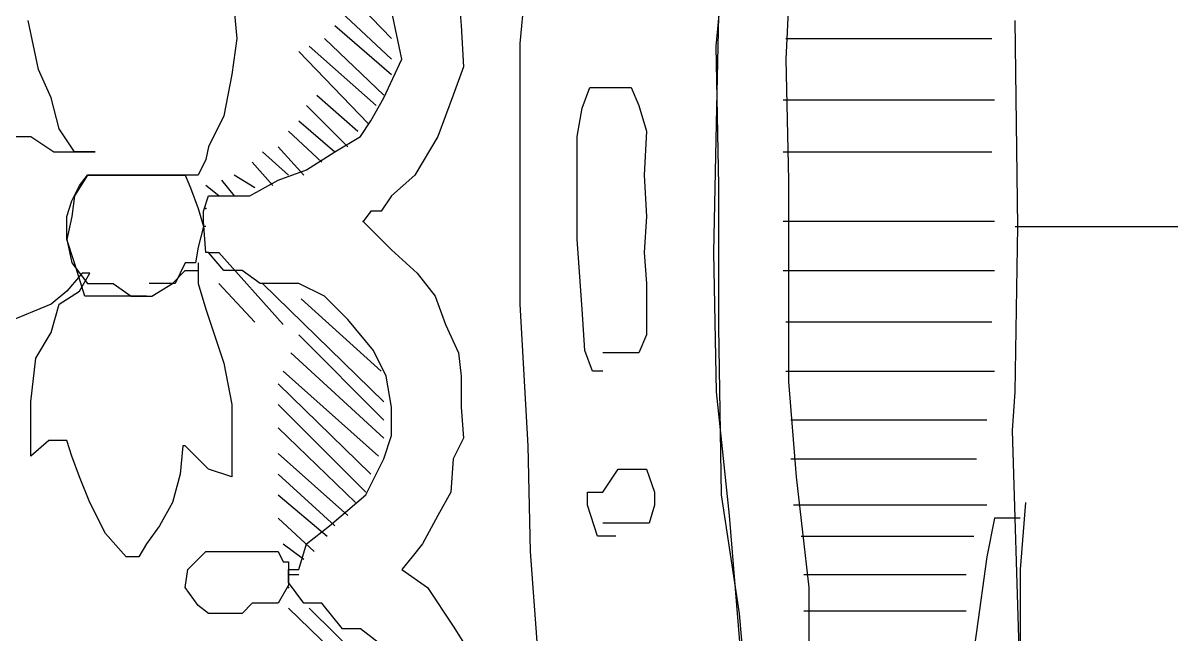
# Model space of a CAD drawing. Extents: x 730654 to 731244, y 4379381 to 4380408.
# Drawn here: x 730681.13 to 730685.585, y 4380240.6 to 4380242.97 of the extents above; entities that cross this region are included whole.
import ezdxf

# ---------------------------------------------------------------- set-up
doc = ezdxf.new("R2010")
doc.units = 0
doc.layers.get('0').update_dxf_attribs({"linetype": 'CONTINUOUS'})

msp = doc.modelspace()

# ---------------------------------------------------------------- linework, layer by layer
at = {"color": 0, "linetype": 'CONTINUOUS'}
for p, q in [((730683.82, 4380242.88), (730683.87, 4380243.41)), ((730683.82, 4380242.88), (730683.87, 4380243.41)), ((730683.06, 4380242.89), (730683.1, 4380243.33)), ((730683.06, 4380242.89), (730683.1, 4380243.33)), ((730684.11, 4380243.23), (730684.09, 4380242.83)), ((730684.11, 4380243.23), (730684.09, 4380242.83)), ((730682.27, 4380243.21), (730682.56, 4380242.91)), ((730682.27, 4380243.21), (730682.56, 4380242.91)), ((730682.56, 4380242.83), (730682.24, 4380243.13)), ((730682.56, 4380242.83), (730682.24, 4380243.13)), ((730682.82, 4380243.08), (730682.83, 4380242.96)), ((730682.82, 4380243.08), (730682.83, 4380242.96)), ((730683.83, 4380243.06), (730683.82, 4380242.58)), ((730683.83, 4380243.06), (730683.82, 4380242.58)), ((730681.95, 4380243.02), (730681.96, 4380242.91)), ((730681.95, 4380243.02), (730681.96, 4380242.91)), ((730682.6, 4380242.83), (730682.56, 4380243.02)), ((730682.6, 4380242.83), (730682.56, 4380243.02)), ((730681.19, 4380242.79), (730681.15, 4380242.98)), ((730681.19, 4380242.79), (730681.15, 4380242.98)), ((730684.99, 4380242.18), (730684.98, 4380242.98)), ((730684.99, 4380242.18), (730684.98, 4380242.98)), ((730682.34, 4380242.96), (730682.56, 4380242.77)), ((730682.34, 4380242.96), (730682.56, 4380242.77)), ((730682.83, 4380242.96), (730682.84, 4380242.8)), ((730682.83, 4380242.96), (730682.84, 4380242.8)), ((730681.96, 4380242.91), (730681.94, 4380242.77)), ((730681.96, 4380242.91), (730681.94, 4380242.77)), ((730682.24, 4380242.88), (730682.5, 4380242.65)), ((730682.24, 4380242.88), (730682.5, 4380242.65)), ((730682.53, 4380242.69), (730682.3, 4380242.91)), ((730682.53, 4380242.69), (730682.3, 4380242.91)), ((730683.06, 4380242.38), (730683.06, 4380242.89)), ((730683.06, 4380242.38), (730683.06, 4380242.89)), ((730683.83, 4380242.34), (730683.82, 4380242.88)), ((730683.83, 4380242.34), (730683.82, 4380242.88)), ((730684.09, 4380242.91), (730684.4, 4380242.91)), ((730684.09, 4380242.91), (730684.4, 4380242.91)), ((730684.4, 4380242.91), (730684.62, 4380242.91)), ((730684.4, 4380242.91), (730684.62, 4380242.91)), ((730684.62, 4380242.91), (730684.89, 4380242.91)), ((730684.62, 4380242.91), (730684.89, 4380242.91)), ((730682.47, 4380242.58), (730682.2, 4380242.86)), ((730682.47, 4380242.58), (730682.2, 4380242.86)), ((730682.53, 4380242.68), (730682.6, 4380242.83)), ((730682.53, 4380242.68), (730682.6, 4380242.83)), ((730684.09, 4380242.83), (730684.1, 4380242.36)), ((730684.09, 4380242.83), (730684.1, 4380242.36)), ((730681.24, 4380242.68), (730681.19, 4380242.79)), ((730681.24, 4380242.68), (730681.19, 4380242.79)), ((730682.84, 4380242.8), (730682.8, 4380242.69)), ((730682.84, 4380242.8), (730682.8, 4380242.69)), ((730681.94, 4380242.77), (730681.91, 4380242.61)), ((730681.94, 4380242.77), (730681.91, 4380242.61)), ((730683.3, 4380242.64), (730683.33, 4380242.72)), ((730683.3, 4380242.64), (730683.33, 4380242.72)), ((730683.33, 4380242.72), (730683.37, 4380242.72)), ((730683.33, 4380242.72), (730683.37, 4380242.72)), ((730683.37, 4380242.72), (730683.43, 4380242.72)), ((730683.37, 4380242.72), (730683.43, 4380242.72)), ((730683.43, 4380242.72), (730683.49, 4380242.72)), ((730683.43, 4380242.72), (730683.49, 4380242.72)), ((730683.49, 4380242.72), (730683.52, 4380242.65)), ((730683.49, 4380242.72), (730683.52, 4380242.65)), ((730681.27, 4380242.56), (730681.24, 4380242.68)), ((730681.27, 4380242.56), (730681.24, 4380242.68)), ((730682.39, 4380242.49), (730682.23, 4380242.65)), ((730682.39, 4380242.49), (730682.23, 4380242.65)), ((730682.27, 4380242.69), (730682.43, 4380242.55)), ((730682.27, 4380242.69), (730682.43, 4380242.55)), ((730682.48, 4380242.59), (730682.53, 4380242.68)), ((730682.48, 4380242.59), (730682.53, 4380242.68)), ((730682.8, 4380242.69), (730682.74, 4380242.53)), ((730682.8, 4380242.69), (730682.74, 4380242.53)), ((730683.52, 4380242.65), (730683.55, 4380242.55)), ((730683.52, 4380242.65), (730683.55, 4380242.55)), ((730684.28, 4380242.67), (730684.08, 4380242.67)), ((730684.28, 4380242.67), (730684.08, 4380242.67)), ((730684.61, 4380242.67), (730684.28, 4380242.67)), ((730684.61, 4380242.67), (730684.28, 4380242.67)), ((730684.9, 4380242.67), (730684.61, 4380242.67)), ((730684.9, 4380242.67), (730684.61, 4380242.67)), ((730681.91, 4380242.61), (730681.85, 4380242.49)), ((730681.91, 4380242.61), (730681.85, 4380242.49)), ((730683.28, 4380242.53), (730683.3, 4380242.64)), ((730683.28, 4380242.53), (730683.3, 4380242.64)), ((730682.2, 4380242.59), (730682.34, 4380242.47)), ((730682.2, 4380242.59), (730682.34, 4380242.47)), ((730682.44, 4380242.53), (730682.48, 4380242.59)), ((730682.44, 4380242.53), (730682.48, 4380242.59)), ((730683.82, 4380242.58), (730683.81, 4380242.08)), ((730683.82, 4380242.58), (730683.81, 4380242.08)), ((730680.95, 4380242.53), (730681.16, 4380242.53)), ((730680.95, 4380242.53), (730681.16, 4380242.53)), ((730681.16, 4380242.53), (730681.25, 4380242.47)), ((730681.16, 4380242.53), (730681.25, 4380242.47)), ((730681.33, 4380242.47), (730681.27, 4380242.56)), ((730681.33, 4380242.47), (730681.27, 4380242.56)), ((730682.29, 4380242.43), (730682.16, 4380242.55)), ((730682.29, 4380242.43), (730682.16, 4380242.55)), ((730682.34, 4380242.47), (730682.44, 4380242.53)), ((730682.34, 4380242.47), (730682.44, 4380242.53)), ((730682.74, 4380242.53), (730682.65, 4380242.38)), ((730682.74, 4380242.53), (730682.65, 4380242.38)), ((730683.28, 4380242.38), (730683.28, 4380242.53)), ((730683.28, 4380242.38), (730683.28, 4380242.53)), ((730683.55, 4380242.55), (730683.54, 4380242.38)), ((730683.55, 4380242.55), (730683.54, 4380242.38)), ((730681.85, 4380242.49), (730681.84, 4380242.44)), ((730681.85, 4380242.49), (730681.84, 4380242.44)), ((730682.12, 4380242.49), (730682.22, 4380242.38)), ((730682.12, 4380242.49), (730682.22, 4380242.38)), ((730681.25, 4380242.47), (730681.32, 4380242.47)), ((730681.25, 4380242.47), (730681.32, 4380242.47)), ((730681.32, 4380242.47), (730681.38, 4380242.47)), ((730681.32, 4380242.47), (730681.38, 4380242.47)), ((730681.4, 4380242.47), (730681.33, 4380242.47)), ((730681.4, 4380242.47), (730681.33, 4380242.47)), ((730681.38, 4380242.47), (730681.41, 4380242.47)), ((730681.38, 4380242.47), (730681.41, 4380242.47)), ((730681.41, 4380242.47), (730681.4, 4380242.47)), ((730681.41, 4380242.47), (730681.4, 4380242.47)), ((730681.84, 4380242.44), (730681.81, 4380242.38)), ((730681.84, 4380242.44), (730681.81, 4380242.38)), ((730682.02, 4380242.43), (730682.1, 4380242.34)), ((730682.02, 4380242.43), (730682.1, 4380242.34)), ((730682.16, 4380242.38), (730682.06, 4380242.47)), ((730682.16, 4380242.38), (730682.06, 4380242.47)), ((730682.23, 4380242.4), (730682.34, 4380242.47)), ((730682.23, 4380242.4), (730682.34, 4380242.47)), ((730684.08, 4380242.47), (730684.4, 4380242.47)), ((730684.08, 4380242.47), (730684.4, 4380242.47)), ((730684.4, 4380242.47), (730684.67, 4380242.47)), ((730684.4, 4380242.47), (730684.67, 4380242.47)), ((730684.67, 4380242.47), (730684.89, 4380242.47)), ((730684.67, 4380242.47), (730684.89, 4380242.47)), ((730682.12, 4380242.36), (730682.23, 4380242.4)), ((730682.12, 4380242.36), (730682.23, 4380242.4)), ((730681.32, 4380242.28), (730681.35, 4380242.34)), ((730681.32, 4380242.28), (730681.35, 4380242.34)), ((730681.38, 4380242.38), (730681.33, 4380242.3)), ((730681.38, 4380242.38), (730681.33, 4380242.3)), ((730681.35, 4380242.34), (730681.38, 4380242.38)), ((730681.35, 4380242.34), (730681.38, 4380242.38)), ((730681.47, 4380242.38), (730681.38, 4380242.38)), ((730681.38, 4380242.38), (730681.44, 4380242.38)), ((730681.47, 4380242.38), (730681.38, 4380242.38)), ((730681.38, 4380242.38), (730681.44, 4380242.38)), ((730681.44, 4380242.38), (730681.5, 4380242.38)), ((730681.44, 4380242.38), (730681.5, 4380242.38)), ((730681.56, 4380242.38), (730681.47, 4380242.38)), ((730681.56, 4380242.38), (730681.47, 4380242.38)), ((730681.5, 4380242.38), (730681.58, 4380242.38)), ((730681.5, 4380242.38), (730681.58, 4380242.38)), ((730681.64, 4380242.38), (730681.56, 4380242.38)), ((730681.64, 4380242.38), (730681.56, 4380242.38)), ((730681.58, 4380242.38), (730681.66, 4380242.38)), ((730681.58, 4380242.38), (730681.66, 4380242.38)), ((730681.75, 4380242.38), (730681.64, 4380242.38)), ((730681.75, 4380242.38), (730681.64, 4380242.38)), ((730681.66, 4380242.38), (730681.76, 4380242.38)), ((730681.66, 4380242.38), (730681.76, 4380242.38)), ((730681.81, 4380242.38), (730681.75, 4380242.38)), ((730681.81, 4380242.38), (730681.75, 4380242.38)), ((730681.76, 4380242.38), (730681.78, 4380242.33)), ((730681.76, 4380242.38), (730681.78, 4380242.33)), ((730681.89, 4380242.3), (730681.84, 4380242.34)), ((730681.89, 4380242.3), (730681.84, 4380242.34)), ((730681.9, 4380242.36), (730681.95, 4380242.3)), ((730681.9, 4380242.36), (730681.95, 4380242.3)), ((730682.03, 4380242.33), (730681.95, 4380242.38)), ((730682.03, 4380242.33), (730681.95, 4380242.38)), ((730682.01, 4380242.3), (730682.12, 4380242.36)), ((730682.01, 4380242.3), (730682.12, 4380242.36)), ((730682.65, 4380242.38), (730682.56, 4380242.3)), ((730682.65, 4380242.38), (730682.56, 4380242.3)), ((730683.06, 4380241.88), (730683.06, 4380242.38)), ((730683.06, 4380241.88), (730683.06, 4380242.38)), ((730683.28, 4380242.13), (730683.28, 4380242.38)), ((730683.28, 4380242.13), (730683.28, 4380242.38)), ((730683.54, 4380242.38), (730683.55, 4380242.22)), ((730683.54, 4380242.38), (730683.55, 4380242.22)), ((730683.83, 4380241.79), (730683.83, 4380242.34)), ((730683.83, 4380241.79), (730683.83, 4380242.34)), ((730684.1, 4380242.36), (730684.1, 4380241.9)), ((730684.1, 4380242.36), (730684.1, 4380241.9)), ((730681.33, 4380242.3), (730681.32, 4380242.22)), ((730681.33, 4380242.3), (730681.32, 4380242.22)), ((730681.78, 4380242.33), (730681.81, 4380242.25)), ((730681.78, 4380242.33), (730681.81, 4380242.25)), ((730681.83, 4380242.24), (730681.85, 4380242.3)), ((730681.83, 4380242.24), (730681.85, 4380242.3)), ((730681.85, 4380242.3), (730681.89, 4380242.3)), ((730681.85, 4380242.3), (730681.89, 4380242.3)), ((730681.89, 4380242.3), (730682.01, 4380242.3)), ((730681.89, 4380242.3), (730682.01, 4380242.3)), ((730682.56, 4380242.3), (730682.52, 4380242.24)), ((730682.56, 4380242.3), (730682.52, 4380242.24)), ((730681.3, 4380242.22), (730681.32, 4380242.28)), ((730681.3, 4380242.22), (730681.32, 4380242.28)), ((730681.81, 4380242.25), (730681.83, 4380242.18)), ((730681.81, 4380242.25), (730681.83, 4380242.18)), ((730681.32, 4380242.22), (730681.3, 4380242.13)), ((730681.3, 4380242.13), (730681.3, 4380242.22)), ((730681.32, 4380242.22), (730681.3, 4380242.13)), ((730681.3, 4380242.13), (730681.3, 4380242.22)), ((730681.83, 4380242.2), (730681.83, 4380242.24)), ((730681.83, 4380242.2), (730681.83, 4380242.24)), ((730682.48, 4380242.24), (730682.45, 4380242.2)), ((730682.48, 4380242.24), (730682.45, 4380242.2)), ((730682.52, 4380242.24), (730682.48, 4380242.24)), ((730682.52, 4380242.24), (730682.48, 4380242.24)), ((730683.55, 4380242.22), (730683.54, 4380242.08)), ((730683.55, 4380242.22), (730683.54, 4380242.08)), ((730681.83, 4380242.18), (730681.81, 4380242.1)), ((730681.83, 4380242.18), (730681.81, 4380242.1)), ((730681.84, 4380242.08), (730681.83, 4380242.2)), ((730681.84, 4380242.08), (730681.83, 4380242.2)), ((730681.84, 4380242.18), (730681.83, 4380242.18)), ((730681.84, 4380242.18), (730681.83, 4380242.18)), ((730682.45, 4380242.2), (730682.56, 4380242.09)), ((730682.45, 4380242.2), (730682.56, 4380242.09)), ((730684.28, 4380242.2), (730684.08, 4380242.2)), ((730684.28, 4380242.2), (730684.08, 4380242.2)), ((730684.61, 4380242.2), (730684.28, 4380242.2)), ((730684.61, 4380242.2), (730684.28, 4380242.2)), ((730684.9, 4380242.2), (730684.61, 4380242.2)), ((730684.9, 4380242.2), (730684.61, 4380242.2)), ((730684.98, 4380241.54), (730684.99, 4380242.18)), ((730684.98, 4380242.18), (730685.45, 4380242.18)), ((730684.98, 4380241.54), (730684.99, 4380242.18)), ((730684.98, 4380242.18), (730685.45, 4380242.18)), ((730685.45, 4380242.18), (730686.36, 4380242.18)), ((730685.45, 4380242.18), (730686.36, 4380242.18)), ((730681.3, 4380242.13), (730681.32, 4380242.04)), ((730681.33, 4380242.04), (730681.3, 4380242.13)), ((730681.3, 4380242.13), (730681.32, 4380242.04)), ((730681.33, 4380242.04), (730681.3, 4380242.13)), ((730683.3, 4380241.86), (730683.28, 4380242.13)), ((730683.3, 4380241.86), (730683.28, 4380242.13)), ((730681.81, 4380242.1), (730681.8, 4380242.04)), ((730681.81, 4380242.1), (730681.8, 4380242.04)), ((730681.85, 4380242.08), (730681.84, 4380242.08)), ((730681.85, 4380242.08), (730681.84, 4380242.08)), ((730681.91, 4380242.01), (730681.85, 4380242.08)), ((730681.85, 4380242.08), (730681.89, 4380242.08)), ((730681.91, 4380242.01), (730681.85, 4380242.08)), ((730681.85, 4380242.08), (730681.89, 4380242.08)), ((730681.89, 4380242.08), (730682.14, 4380241.8)), ((730681.89, 4380242.08), (730682.14, 4380241.8)), ((730682.56, 4380242.09), (730682.66, 4380242)), ((730682.56, 4380242.09), (730682.66, 4380242)), ((730683.54, 4380242.08), (730683.55, 4380241.96)), ((730683.54, 4380242.08), (730683.55, 4380241.96)), ((730683.81, 4380242.08), (730683.82, 4380241.54)), ((730683.81, 4380242.08), (730683.82, 4380241.54)), ((730681.32, 4380242.04), (730681.38, 4380241.96)), ((730681.32, 4380242.04), (730681.38, 4380241.96)), ((730681.37, 4380241.91), (730681.33, 4380242.04)), ((730681.37, 4380241.91), (730681.33, 4380242.04)), ((730681.76, 4380242.04), (730681.72, 4380241.96)), ((730681.76, 4380242.04), (730681.72, 4380241.96)), ((730681.8, 4380242.04), (730681.76, 4380242.04)), ((730681.8, 4380242.04), (730681.76, 4380242.04)), ((730681.81, 4380242.04), (730681.81, 4380241.96)), ((730681.81, 4380242.04), (730681.81, 4380241.96)), ((730681.36, 4380242), (730681.3, 4380241.93)), ((730681.36, 4380242), (730681.3, 4380241.93)), ((730681.35, 4380241.93), (730681.39, 4380242)), ((730681.35, 4380241.93), (730681.39, 4380242)), ((730681.39, 4380242), (730681.36, 4380242)), ((730681.39, 4380242), (730681.36, 4380242)), ((730681.71, 4380241.96), (730681.76, 4380242.01)), ((730681.71, 4380241.96), (730681.76, 4380242.01)), ((730681.76, 4380242.01), (730681.81, 4380242.01)), ((730681.76, 4380242.01), (730681.81, 4380242.01)), ((730681.98, 4380242.01), (730681.91, 4380242.01)), ((730681.98, 4380242.01), (730681.91, 4380242.01)), ((730682.05, 4380241.96), (730681.98, 4380242.01)), ((730682.05, 4380241.96), (730681.98, 4380242.01)), ((730682.66, 4380242), (730682.73, 4380241.91)), ((730682.66, 4380242), (730682.73, 4380241.91)), ((730684.08, 4380242.01), (730684.41, 4380242.01)), ((730684.08, 4380242.01), (730684.41, 4380242.01)), ((730684.41, 4380242.01), (730684.67, 4380242.01)), ((730684.41, 4380242.01), (730684.67, 4380242.01)), ((730684.67, 4380242.01), (730684.82, 4380242.01)), ((730684.67, 4380242.01), (730684.82, 4380242.01)), ((730684.82, 4380242.01), (730684.9, 4380242.01)), ((730684.82, 4380242.01), (730684.9, 4380242.01)), ((730681.38, 4380241.96), (730681.48, 4380241.96)), ((730681.38, 4380241.96), (730681.48, 4380241.96)), ((730681.48, 4380241.96), (730681.55, 4380241.91)), ((730681.48, 4380241.96), (730681.55, 4380241.91)), ((730681.67, 4380241.96), (730681.62, 4380241.96)), ((730681.67, 4380241.96), (730681.62, 4380241.96)), ((730681.63, 4380241.91), (730681.71, 4380241.96)), ((730681.63, 4380241.91), (730681.71, 4380241.96)), ((730681.72, 4380241.96), (730681.67, 4380241.96)), ((730681.72, 4380241.96), (730681.67, 4380241.96)), ((730681.81, 4380241.96), (730681.84, 4380241.86)), ((730681.81, 4380241.96), (730681.84, 4380241.86)), ((730682.03, 4380241.81), (730681.89, 4380241.96)), ((730682.03, 4380241.81), (730681.89, 4380241.96)), ((730682.2, 4380241.96), (730682.05, 4380241.96)), ((730682.2, 4380241.96), (730682.05, 4380241.96)), ((730682.53, 4380241.5), (730682.06, 4380241.96)), ((730682.53, 4380241.5), (730682.06, 4380241.96)), ((730682.3, 4380241.91), (730682.2, 4380241.96)), ((730682.3, 4380241.91), (730682.2, 4380241.96)), ((730683.55, 4380241.96), (730683.55, 4380241.86)), ((730683.55, 4380241.96), (730683.55, 4380241.86)), ((730681.3, 4380241.93), (730681.24, 4380241.88)), ((730681.3, 4380241.93), (730681.24, 4380241.88)), ((730681.27, 4380241.88), (730681.35, 4380241.93)), ((730681.27, 4380241.88), (730681.35, 4380241.93)), ((730681.42, 4380241.91), (730681.37, 4380241.91)), ((730681.42, 4380241.91), (730681.37, 4380241.91)), ((730681.47, 4380241.91), (730681.42, 4380241.91)), ((730681.47, 4380241.91), (730681.42, 4380241.91)), ((730681.53, 4380241.91), (730681.47, 4380241.91)), ((730681.53, 4380241.91), (730681.47, 4380241.91)), ((730681.61, 4380241.91), (730681.53, 4380241.91)), ((730681.61, 4380241.91), (730681.53, 4380241.91)), ((730681.55, 4380241.91), (730681.63, 4380241.91)), ((730681.55, 4380241.91), (730681.63, 4380241.91)), ((730682.21, 4380241.9), (730682.52, 4380241.62)), ((730682.21, 4380241.9), (730682.52, 4380241.62)), ((730682.39, 4380241.82), (730682.3, 4380241.91)), ((730682.39, 4380241.82), (730682.3, 4380241.91)), ((730682.73, 4380241.91), (730682.77, 4380241.8)), ((730682.73, 4380241.91), (730682.77, 4380241.8)), ((730684.1, 4380241.9), (730684.1, 4380241.58)), ((730684.1, 4380241.9), (730684.1, 4380241.58)), ((730681.24, 4380241.88), (730681.07, 4380241.81)), ((730681.24, 4380241.88), (730681.07, 4380241.81)), ((730681.24, 4380241.77), (730681.27, 4380241.88)), ((730681.24, 4380241.77), (730681.27, 4380241.88)), ((730681.84, 4380241.86), (730681.91, 4380241.65)), ((730681.84, 4380241.86), (730681.91, 4380241.65)), ((730683.09, 4380241.33), (730683.06, 4380241.88)), ((730683.09, 4380241.33), (730683.06, 4380241.88)), ((730683.31, 4380241.7), (730683.3, 4380241.86)), ((730683.31, 4380241.7), (730683.3, 4380241.86)), ((730683.55, 4380241.86), (730683.55, 4380241.76)), ((730683.55, 4380241.86), (730683.55, 4380241.76)), ((730682.49, 4380241.7), (730682.39, 4380241.82)), ((730682.49, 4380241.7), (730682.39, 4380241.82)), ((730684.3, 4380241.81), (730684.09, 4380241.81)), ((730684.3, 4380241.81), (730684.09, 4380241.81)), ((730684.58, 4380241.81), (730684.3, 4380241.81)), ((730684.58, 4380241.81), (730684.3, 4380241.81)), ((730684.89, 4380241.81), (730684.58, 4380241.81)), ((730684.89, 4380241.81), (730684.58, 4380241.81)), ((730681.18, 4380241.67), (730681.24, 4380241.77)), ((730681.18, 4380241.67), (730681.24, 4380241.77)), ((730682.2, 4380241.76), (730682.53, 4380241.43)), ((730682.2, 4380241.76), (730682.53, 4380241.43)), ((730682.77, 4380241.8), (730682.82, 4380241.69)), ((730682.77, 4380241.8), (730682.82, 4380241.69)), ((730683.55, 4380241.76), (730683.52, 4380241.69)), ((730683.55, 4380241.76), (730683.52, 4380241.69)), ((730683.84, 4380241.14), (730683.83, 4380241.79)), ((730683.84, 4380241.14), (730683.83, 4380241.79)), ((730681.16, 4380241.5), (730681.18, 4380241.67)), ((730681.16, 4380241.5), (730681.18, 4380241.67)), ((730682.53, 4380241.36), (730682.17, 4380241.69)), ((730682.53, 4380241.36), (730682.17, 4380241.69)), ((730682.54, 4380241.6), (730682.49, 4380241.7)), ((730682.54, 4380241.6), (730682.49, 4380241.7)), ((730682.82, 4380241.69), (730682.83, 4380241.6)), ((730682.82, 4380241.69), (730682.83, 4380241.6)), ((730683.34, 4380241.62), (730683.31, 4380241.7)), ((730683.34, 4380241.62), (730683.31, 4380241.7)), ((730683.41, 4380241.69), (730683.38, 4380241.69)), ((730683.41, 4380241.69), (730683.38, 4380241.69)), ((730683.47, 4380241.69), (730683.41, 4380241.69)), ((730683.47, 4380241.69), (730683.41, 4380241.69)), ((730683.52, 4380241.69), (730683.47, 4380241.69)), ((730683.52, 4380241.69), (730683.47, 4380241.69)), ((730681.91, 4380241.65), (730681.94, 4380241.49)), ((730681.91, 4380241.65), (730681.94, 4380241.49)), ((730682.14, 4380241.62), (730682.51, 4380241.29)), ((730682.14, 4380241.62), (730682.51, 4380241.29)), ((730682.56, 4380241.48), (730682.54, 4380241.6)), ((730682.56, 4380241.48), (730682.54, 4380241.6)), ((730682.83, 4380241.6), (730682.83, 4380241.48)), ((730682.83, 4380241.6), (730682.83, 4380241.48)), ((730683.38, 4380241.62), (730683.34, 4380241.62)), ((730683.38, 4380241.62), (730683.34, 4380241.62)), ((730684.09, 4380241.62), (730684.43, 4380241.62)), ((730684.09, 4380241.62), (730684.43, 4380241.62)), ((730684.43, 4380241.62), (730684.68, 4380241.62)), ((730684.43, 4380241.62), (730684.68, 4380241.62)), ((730684.68, 4380241.62), (730684.9, 4380241.62)), ((730684.68, 4380241.62), (730684.9, 4380241.62)), ((730682.48, 4380241.22), (730682.12, 4380241.57)), ((730682.48, 4380241.22), (730682.12, 4380241.57)), ((730683.82, 4380241.54), (730683.87, 4380241.06)), ((730683.82, 4380241.54), (730683.87, 4380241.06)), ((730684.1, 4380241.58), (730684.13, 4380241.21)), ((730684.1, 4380241.58), (730684.13, 4380241.21)), ((730684.97, 4380241.39), (730684.98, 4380241.54)), ((730684.97, 4380241.39), (730684.98, 4380241.54)), ((730681.16, 4380241.4), (730681.16, 4380241.5)), ((730681.16, 4380241.4), (730681.16, 4380241.5)), ((730681.94, 4380241.49), (730681.94, 4380241.39)), ((730681.94, 4380241.49), (730681.94, 4380241.39)), ((730682.12, 4380241.49), (730682.46, 4380241.15)), ((730682.12, 4380241.49), (730682.46, 4380241.15)), ((730682.56, 4380241.37), (730682.56, 4380241.48)), ((730682.56, 4380241.37), (730682.56, 4380241.48)), ((730682.83, 4380241.48), (730682.84, 4380241.36)), ((730682.83, 4380241.48), (730682.84, 4380241.36)), ((730684.33, 4380241.43), (730684.11, 4380241.43)), ((730684.33, 4380241.43), (730684.11, 4380241.43)), ((730684.59, 4380241.43), (730684.33, 4380241.43)), ((730684.59, 4380241.43), (730684.33, 4380241.43)), ((730684.87, 4380241.43), (730684.59, 4380241.43)), ((730684.87, 4380241.43), (730684.59, 4380241.43)), ((730681.16, 4380241.29), (730681.16, 4380241.4)), ((730681.16, 4380241.29), (730681.16, 4380241.4)), ((730681.94, 4380241.39), (730681.94, 4380241.3)), ((730681.94, 4380241.39), (730681.94, 4380241.3)), ((730682.42, 4380241.11), (730682.12, 4380241.4)), ((730682.42, 4380241.11), (730682.12, 4380241.4)), ((730682.53, 4380241.28), (730682.56, 4380241.37)), ((730682.53, 4380241.28), (730682.56, 4380241.37)), ((730682.84, 4380241.36), (730682.8, 4380241.28)), ((730682.84, 4380241.36), (730682.8, 4380241.28)), ((730685, 4380240.39), (730684.97, 4380241.39)), ((730685, 4380240.39), (730684.97, 4380241.39)), ((730681.23, 4380241.35), (730681.16, 4380241.29)), ((730681.23, 4380241.35), (730681.16, 4380241.29)), ((730681.3, 4380241.35), (730681.23, 4380241.35)), ((730681.3, 4380241.35), (730681.23, 4380241.35)), ((730681.32, 4380241.29), (730681.3, 4380241.35)), ((730681.32, 4380241.29), (730681.3, 4380241.35)), ((730681.75, 4380241.33), (730681.74, 4380241.22)), ((730681.75, 4380241.33), (730681.74, 4380241.22)), ((730681.76, 4380241.33), (730681.75, 4380241.33)), ((730681.76, 4380241.33), (730681.75, 4380241.33)), ((730681.85, 4380241.24), (730681.76, 4380241.33)), ((730681.85, 4380241.24), (730681.76, 4380241.33)), ((730683.1, 4380240.92), (730683.09, 4380241.33)), ((730683.1, 4380240.92), (730683.09, 4380241.33)), ((730681.35, 4380241.21), (730681.32, 4380241.29)), ((730681.35, 4380241.21), (730681.32, 4380241.29)), ((730681.94, 4380241.3), (730681.94, 4380241.24)), ((730681.94, 4380241.3), (730681.94, 4380241.24)), ((730682.12, 4380241.3), (730682.39, 4380241.06)), ((730682.12, 4380241.3), (730682.39, 4380241.06)), ((730682.46, 4380241.14), (730682.53, 4380241.28)), ((730682.46, 4380241.14), (730682.53, 4380241.28)), ((730682.8, 4380241.28), (730682.79, 4380241.15)), ((730682.8, 4380241.28), (730682.79, 4380241.15)), ((730684.11, 4380241.28), (730684.46, 4380241.28)), ((730684.11, 4380241.28), (730684.46, 4380241.28)), ((730684.46, 4380241.28), (730684.69, 4380241.28)), ((730684.46, 4380241.28), (730684.69, 4380241.28)), ((730684.69, 4380241.28), (730684.83, 4380241.28)), ((730684.69, 4380241.28), (730684.83, 4380241.28)), ((730681.94, 4380241.21), (730681.85, 4380241.24)), ((730681.94, 4380241.21), (730681.85, 4380241.24)), ((730681.94, 4380241.24), (730681.94, 4380241.21)), ((730681.94, 4380241.24), (730681.94, 4380241.21)), ((730683.38, 4380241.15), (730683.44, 4380241.24)), ((730683.38, 4380241.15), (730683.44, 4380241.24)), ((730683.44, 4380241.24), (730683.51, 4380241.24)), ((730683.44, 4380241.24), (730683.51, 4380241.24)), ((730683.51, 4380241.24), (730683.55, 4380241.24)), ((730683.51, 4380241.24), (730683.55, 4380241.24)), ((730683.55, 4380241.24), (730683.58, 4380241.15)), ((730683.55, 4380241.24), (730683.58, 4380241.15)), ((730681.39, 4380241.11), (730681.35, 4380241.21)), ((730681.39, 4380241.11), (730681.35, 4380241.21)), ((730681.74, 4380241.22), (730681.71, 4380241.11)), ((730681.74, 4380241.22), (730681.71, 4380241.11)), ((730682.34, 4380241.02), (730682.12, 4380241.22)), ((730682.34, 4380241.02), (730682.12, 4380241.22)), ((730684.13, 4380241.21), (730684.18, 4380240.78)), ((730684.13, 4380241.21), (730684.18, 4380240.78)), ((730682.12, 4380241.14), (730682.31, 4380240.98)), ((730682.12, 4380241.14), (730682.31, 4380240.98)), ((730682.32, 4380241.02), (730682.46, 4380241.14)), ((730682.32, 4380241.02), (730682.46, 4380241.14)), ((730682.79, 4380241.15), (730682.74, 4380241.06)), ((730682.79, 4380241.15), (730682.74, 4380241.06)), ((730683.32, 4380241.1), (730683.32, 4380241.15)), ((730683.32, 4380241.15), (730683.35, 4380241.15)), ((730683.32, 4380241.1), (730683.32, 4380241.15)), ((730683.32, 4380241.15), (730683.35, 4380241.15)), ((730683.35, 4380241.15), (730683.38, 4380241.15)), ((730683.35, 4380241.15), (730683.38, 4380241.15)), ((730683.58, 4380241.15), (730683.58, 4380241.1)), ((730683.58, 4380241.15), (730683.58, 4380241.1)), ((730683.91, 4380240.68), (730683.84, 4380241.14)), ((730683.91, 4380240.68), (730683.84, 4380241.14)), ((730681.45, 4380240.99), (730681.39, 4380241.11)), ((730681.45, 4380240.99), (730681.39, 4380241.11)), ((730681.71, 4380241.11), (730681.66, 4380241.02)), ((730681.71, 4380241.11), (730681.66, 4380241.02)), ((730683.36, 4380240.98), (730683.32, 4380241.1)), ((730683.36, 4380240.98), (730683.32, 4380241.1)), ((730683.58, 4380241.1), (730683.56, 4380241.03)), ((730683.58, 4380241.1), (730683.56, 4380241.03)), ((730684.33, 4380241.1), (730684.12, 4380241.1)), ((730684.33, 4380241.1), (730684.12, 4380241.1)), ((730684.53, 4380241.1), (730684.33, 4380241.1)), ((730684.53, 4380241.1), (730684.33, 4380241.1)), ((730684.87, 4380241.1), (730684.53, 4380241.1)), ((730684.87, 4380241.1), (730684.53, 4380241.1)), ((730685.02, 4380241.11), (730685, 4380240.85)), ((730685.02, 4380241.11), (730685, 4380240.85)), ((730682.26, 4380240.92), (730682.12, 4380241.05)), ((730682.26, 4380240.92), (730682.12, 4380241.05)), ((730682.74, 4380241.06), (730682.68, 4380240.95)), ((730682.74, 4380241.06), (730682.68, 4380240.95)), ((730683.87, 4380241.06), (730683.91, 4380240.57)), ((730683.87, 4380241.06), (730683.91, 4380240.57)), ((730684.9, 4380241.05), (730684.87, 4380240.9)), ((730684.9, 4380241.05), (730684.87, 4380240.9)), ((730684.94, 4380241.05), (730684.9, 4380241.05)), ((730684.94, 4380241.05), (730684.9, 4380241.05)), ((730685, 4380241.05), (730684.94, 4380241.05)), ((730685, 4380241.05), (730684.94, 4380241.05)), ((730681.66, 4380241.02), (730681.61, 4380240.95)), ((730681.66, 4380241.02), (730681.61, 4380240.95)), ((730682.23, 4380240.95), (730682.32, 4380241.02)), ((730682.23, 4380240.95), (730682.32, 4380241.02)), ((730683.46, 4380241.03), (730683.38, 4380241.03)), ((730683.46, 4380241.03), (730683.38, 4380241.03)), ((730683.5, 4380241.03), (730683.46, 4380241.03)), ((730683.5, 4380241.03), (730683.46, 4380241.03)), ((730683.55, 4380241.03), (730683.5, 4380241.03)), ((730683.55, 4380241.03), (730683.5, 4380241.03)), ((730683.56, 4380241.03), (730683.55, 4380241.03)), ((730683.56, 4380241.03), (730683.55, 4380241.03)), ((730681.53, 4380240.9), (730681.45, 4380240.99)), ((730681.53, 4380240.9), (730681.45, 4380240.99)), ((730683.43, 4380240.98), (730683.36, 4380240.98)), ((730683.43, 4380240.98), (730683.36, 4380240.98)), ((730684.15, 4380240.98), (730684.45, 4380240.98)), ((730684.15, 4380240.98), (730684.45, 4380240.98)), ((730684.45, 4380240.98), (730684.62, 4380240.98)), ((730684.45, 4380240.98), (730684.62, 4380240.98)), ((730684.62, 4380240.98), (730684.82, 4380240.98)), ((730684.62, 4380240.98), (730684.82, 4380240.98)), ((730681.61, 4380240.95), (730681.58, 4380240.9)), ((730681.61, 4380240.95), (730681.58, 4380240.9)), ((730681.77, 4380240.85), (730681.84, 4380240.92)), ((730681.77, 4380240.85), (730681.84, 4380240.92)), ((730681.84, 4380240.92), (730681.93, 4380240.92)), ((730681.84, 4380240.92), (730681.93, 4380240.92)), ((730681.93, 4380240.92), (730681.98, 4380240.92)), ((730681.93, 4380240.92), (730681.98, 4380240.92)), ((730681.98, 4380240.92), (730682.05, 4380240.92)), ((730681.98, 4380240.92), (730682.05, 4380240.92)), ((730682.05, 4380240.92), (730682.12, 4380240.92)), ((730682.05, 4380240.92), (730682.12, 4380240.92)), ((730682.12, 4380240.92), (730682.14, 4380240.88)), ((730682.12, 4380240.92), (730682.14, 4380240.88)), ((730682.14, 4380240.95), (730682.22, 4380240.89)), ((730682.14, 4380240.95), (730682.22, 4380240.89)), ((730682.2, 4380240.85), (730682.23, 4380240.95)), ((730682.2, 4380240.85), (730682.23, 4380240.95)), ((730682.68, 4380240.95), (730682.64, 4380240.9)), ((730682.68, 4380240.95), (730682.64, 4380240.9)), ((730683.13, 4380240.5), (730683.1, 4380240.92)), ((730683.13, 4380240.5), (730683.1, 4380240.92)), ((730681.58, 4380240.9), (730681.53, 4380240.9)), ((730681.58, 4380240.9), (730681.53, 4380240.9)), ((730682.14, 4380240.88), (730682.16, 4380240.88)), ((730682.14, 4380240.88), (730682.16, 4380240.88)), ((730682.16, 4380240.88), (730682.16, 4380240.79)), ((730682.16, 4380240.88), (730682.16, 4380240.79)), ((730682.64, 4380240.9), (730682.6, 4380240.85)), ((730682.64, 4380240.9), (730682.6, 4380240.85)), ((730684.87, 4380240.9), (730684.83, 4380240.61)), ((730684.87, 4380240.9), (730684.83, 4380240.61)), ((730681.76, 4380240.78), (730681.77, 4380240.85)), ((730681.76, 4380240.78), (730681.77, 4380240.85)), ((730682.16, 4380240.8), (730682.16, 4380240.85)), ((730682.16, 4380240.85), (730682.2, 4380240.85)), ((730682.16, 4380240.8), (730682.16, 4380240.85)), ((730682.16, 4380240.85), (730682.2, 4380240.85)), ((730682.2, 4380240.83), (730682.16, 4380240.83)), ((730682.2, 4380240.83), (730682.16, 4380240.83)), ((730682.6, 4380240.85), (730682.7, 4380240.78)), ((730682.6, 4380240.85), (730682.7, 4380240.78)), ((730684.51, 4380240.83), (730684.16, 4380240.83)), ((730684.51, 4380240.83), (730684.16, 4380240.83)), ((730684.79, 4380240.83), (730684.51, 4380240.83)), ((730684.79, 4380240.83), (730684.51, 4380240.83)), ((730685, 4380240.85), (730685, 4380240.44)), ((730685, 4380240.85), (730685, 4380240.44)), ((730681.81, 4380240.71), (730681.76, 4380240.78)), ((730681.81, 4380240.71), (730681.76, 4380240.78)), ((730682.16, 4380240.79), (730682.12, 4380240.72)), ((730682.16, 4380240.79), (730682.12, 4380240.72)), ((730682.22, 4380240.72), (730682.16, 4380240.8)), ((730682.22, 4380240.72), (730682.16, 4380240.8)), ((730682.7, 4380240.78), (730682.8, 4380240.63)), ((730682.7, 4380240.78), (730682.8, 4380240.63)), ((730684.18, 4380240.78), (730684.18, 4380240.44)), ((730684.18, 4380240.78), (730684.18, 4380240.44)), ((730681.85, 4380240.68), (730681.81, 4380240.71)), ((730681.85, 4380240.68), (730681.81, 4380240.71)), ((730682.02, 4380240.72), (730681.98, 4380240.68)), ((730682.02, 4380240.72), (730681.98, 4380240.68)), ((730682.09, 4380240.72), (730682.02, 4380240.72)), ((730682.09, 4380240.72), (730682.02, 4380240.72)), ((730682.12, 4380240.72), (730682.09, 4380240.72)), ((730682.12, 4380240.72), (730682.09, 4380240.72)), ((730682.65, 4380240.23), (730682.16, 4380240.7)), ((730682.65, 4380240.23), (730682.16, 4380240.7)), ((730682.29, 4380240.72), (730682.22, 4380240.72)), ((730682.29, 4380240.72), (730682.22, 4380240.72)), ((730682.24, 4380240.7), (730682.66, 4380240.29)), ((730682.24, 4380240.7), (730682.66, 4380240.29)), ((730682.37, 4380240.62), (730682.29, 4380240.72)), ((730682.37, 4380240.62), (730682.29, 4380240.72)), ((730684.16, 4380240.69), (730684.47, 4380240.69)), ((730684.16, 4380240.69), (730684.47, 4380240.69)), ((730684.47, 4380240.69), (730684.79, 4380240.69)), ((730684.47, 4380240.69), (730684.79, 4380240.69)), ((730681.91, 4380240.68), (730681.85, 4380240.68)), ((730681.91, 4380240.68), (730681.85, 4380240.68)), ((730681.94, 4380240.68), (730681.91, 4380240.68)), ((730681.94, 4380240.68), (730681.91, 4380240.68)), ((730681.98, 4380240.68), (730681.94, 4380240.68)), ((730681.98, 4380240.68), (730681.94, 4380240.68)), ((730683.96, 4380240.11), (730683.91, 4380240.68)), ((730683.96, 4380240.11), (730683.91, 4380240.68)), ((730682.44, 4380240.62), (730682.37, 4380240.62)), ((730682.44, 4380240.62), (730682.37, 4380240.62)), ((730682.53, 4380240.55), (730682.44, 4380240.62)), ((730682.53, 4380240.55), (730682.44, 4380240.62)), ((730682.8, 4380240.63), (730682.85, 4380240.55)), ((730682.8, 4380240.63), (730682.85, 4380240.55)), ((730684.83, 4380240.61), (730684.78, 4380240.25)), ((730684.83, 4380240.61), (730684.78, 4380240.25))]:
    msp.add_line(p, q, dxfattribs=at)
for p in [(730681.84, 4380242.25), (730681.84, 4380242.25), (730682.45, 4380242.2), (730682.45, 4380242.2), (730682.16, 4380240.78), (730682.16, 4380240.78)]:
    msp.add_point(p, dxfattribs=at)

# ---------------------------------------------------------------- meshes
mesh = msp.add_polyface(dxfattribs=at)
corners = [(730654.5, 4379381), (730654.5, 4379381), (730654.5, 4379571.9618), (730962.5, 4379381), (730654.5, 4379746.4935), (731244, 4379381), (730654.5, 4380407.5), (731244, 4380042.0065), (731244, 4380407.5)]
mesh.append_faces([[corners[k] for k in face] for face in [(0, 1, 3, 2), (2, 3, 5, 4), (4, 5, 7, 6), (6, 7, 8, 8)]], dxfattribs={"vtx0": -1, "vtx2": -1, "color": 0})
mesh = msp.add_polyface(dxfattribs=at)
corners = [(730664.5, 4380221), (730664.5, 4380221), (730664.5, 4380395.2713), (730945.58, 4380221), (730664.5, 4380401.5), (730945.58, 4380227.2287), (730945.58, 4380401.5)]
mesh.append_faces([[corners[k] for k in face] for face in [(0, 1, 3, 2), (2, 3, 5, 4), (4, 5, 6, 6)]], dxfattribs={"vtx0": -1, "vtx2": -1, "color": 0})

doc.saveas('drawing.dxf')
